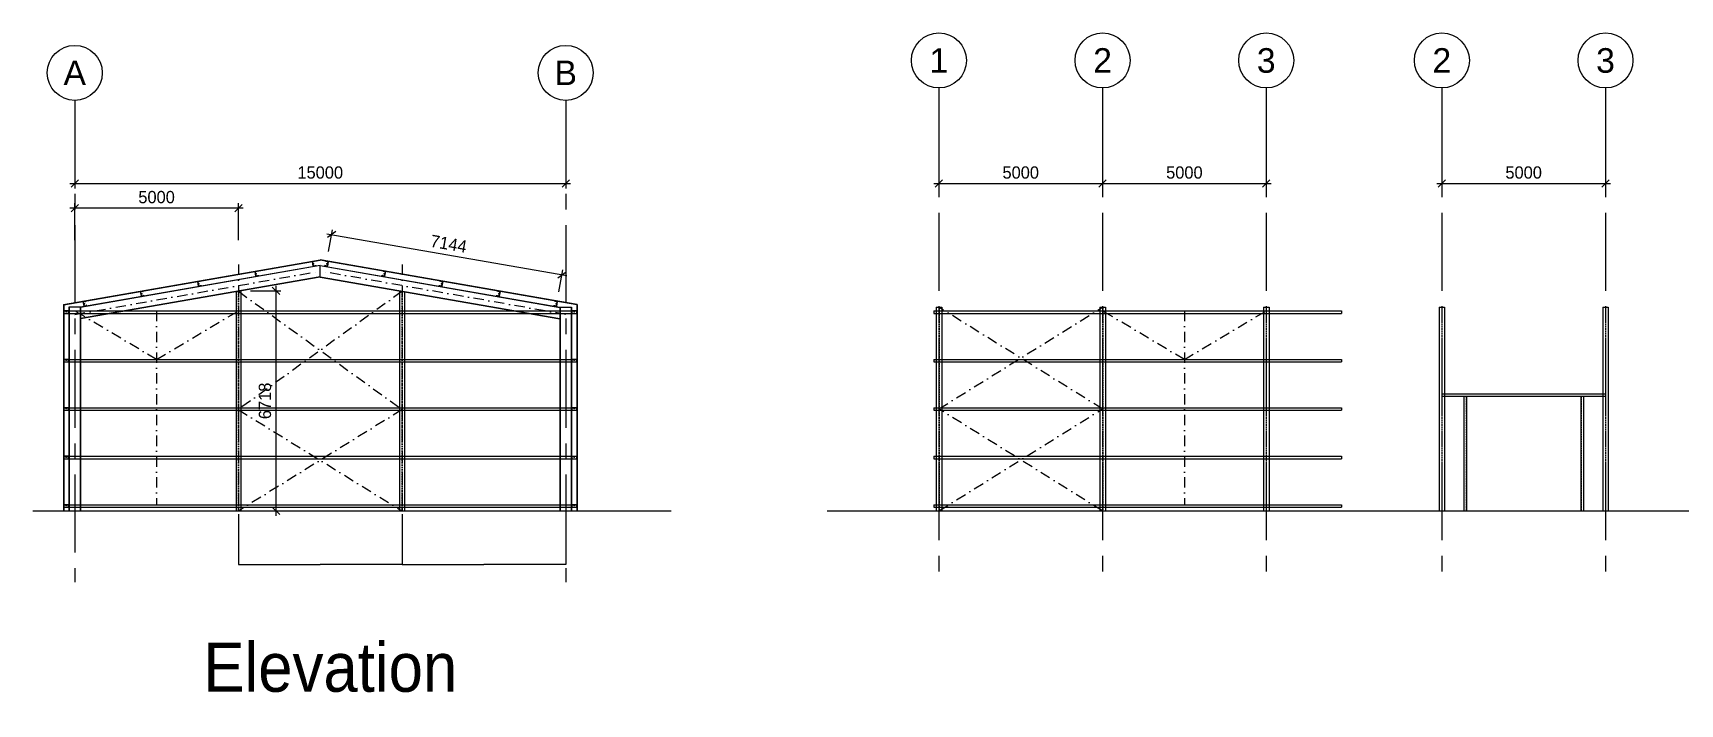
# Model space of a CAD drawing. Header units: millimetres. Extents: x 14826 to 891005, y -311366 to 56117.
# Drawn here: x 158971 to 209296, y -117624 to -97127 of the extents above; entities that cross this region are included whole.
import ezdxf
from ezdxf.enums import TextEntityAlignment as Align

# ---------------------------------------------------------------- set-up
doc = ezdxf.new("R2010")
doc.units = ezdxf.units.MM
for name, pattern in [('CENTER', [50.8, 31.75, -6.35, 6.35, -6.35]), ('DASHDOT', [25.4, 12.7, -6.35, 0, -6.35]), ('Hidden', [7.14375, 4.7625, -2.38125])]:
    doc.linetypes.add(name, pattern=pattern)
for name, color, linetype in [('AFR-STEEL SECTIONS', 3, 'Continuous'), ('AUR-CENTRELINES', 6, 'DASHDOT'), ('AUR-DIMS', 7, 'Continuous'), ('AUR-GRID CIRC', 3, 'Continuous'), ('AUR-GRID TEXT', 2, 'Continuous'), ('AUR-GRIDS', 7, 'CENTER'), ('AUR-SECTIONS', 3, 'Continuous')]:
    doc.layers.add(name, color=color, linetype=linetype)
doc.layers.add('G-ANNO-TEXT', color=7, linetype='Continuous', lineweight=9)
doc.styles.add('Arial_4', font='arial.ttf', dxfattribs={"width": 0.9, "height": 700})
doc.styles.add('ArialN', font='ARIALN.TTF')
doc.dimstyles.new('1-150', dxfattribs={"dimscale": 150, "dimtxt": 2.5, "dimasz": 1.5, "dimexe": 1, "dimexo": 2, "dimgap": 1, "dimtad": 1, "dimdec": 0, "dimzin": 0, "dimdsep": 46, "dimtxsty": 'Standard', "dimblk": 'OBLIQUE', "dimcen": 0, "dimdle": 1, "dimclrd": 7, "dimclre": 7, "dimclrt": 3, "dimadec": 0, "dimazin": 0, "dimtfac": 1, "dimtdec": 0, "dimtix": 1, "dimtmove": 2, "dimatfit": 0, "dimfxl": 6.5, "dimfxlon": 1, "dimtolj": 1, "dimtzin": 0, "dimarcsym": 0})
doc.dimstyles.get("Standard").update_dxf_attribs({"dimtxt": 0.18, "dimasz": 0.18, "dimexe": 0.18, "dimexo": 0.0625, "dimgap": 0.09, "dimtad": 0, "dimtih": 1, "dimtoh": 1, "dimdec": 4, "dimzin": 0, "dimdsep": 46, "dimtxsty": 'Standard', "dimcen": 0.09, "dimadec": 0, "dimazin": 0, "dimtfac": 1, "dimtdec": 4, "dimtofl": 0, "dimtmove": 0, "dimatfit": 3, "dimfxl": 1, "dimtolj": 1, "dimtzin": 0, "dimarcsym": 0})

# ---------------------------------------------------------------- blocks, each defined once
blk = doc.blocks.new('_Oblique')
at = {"color": 0, "linetype": 'ByBlock', "lineweight": -2}
blk.add_line((-0.5, -0.5), (0.5, 0.5), dxfattribs=at)
blk = doc.blocks.new('*D126')
at = {"layer": 'AUR-DIMS', "color": 7, "lineweight": -2, "ltscale": 75, "transparency": 16777216}
for p, q in [((160249, -100754), (160249, -101879)), ((175249, -100754), (175249, -101879)), ((160099, -101729), (175399, -101729))]:
    blk.add_line(p, q, dxfattribs=at)
at = {"layer": 'Defpoints', "color": 0, "ltscale": 75, "transparency": 16777216}
for p in [(160249, -99186), (175249, -99186), (175249, -101729)]:
    blk.add_point(p, dxfattribs=at)
at = {"layer": 'AUR-DIMS', "color": 7, "lineweight": -2, "ltscale": 75, "transparency": 16777216, "xscale": 225, "yscale": 225, "zscale": 225, "rotation": 180}
blk.add_blockref('_Oblique', (160249, -101729), dxfattribs=at)
at = {"layer": 'AUR-DIMS', "color": 7, "lineweight": -2, "ltscale": 75, "transparency": 16777216, "xscale": 225, "yscale": 225, "zscale": 225}
blk.add_blockref('_Oblique', (175249, -101729), dxfattribs=at)
at = {"layer": 'AUR-DIMS', "color": 3, "ltscale": 75, "transparency": 16777216, "insert": (167749, -101392), "char_height": 375, "attachment_point": 5}
blk.add_mtext('\\A1;15000', dxfattribs=at)
blk = doc.blocks.new('*D128')
at = {"layer": 'AUR-DIMS', "color": 7, "lineweight": -2, "ltscale": 75, "transparency": 16777216}
for p, q in [((186651, -100754), (186651, -101879)), ((191651, -100754), (191651, -101879)), ((186501, -101729), (191801, -101729))]:
    blk.add_line(p, q, dxfattribs=at)
at = {"layer": 'Defpoints', "color": 0, "ltscale": 75, "transparency": 16777216}
for p in [(191651, -98807), (186651, -99186), (191651, -101729)]:
    blk.add_point(p, dxfattribs=at)
at = {"layer": 'AUR-DIMS', "color": 7, "lineweight": -2, "ltscale": 75, "transparency": 16777216, "xscale": 225, "yscale": 225, "zscale": 225, "rotation": 180}
blk.add_blockref('_Oblique', (186651, -101729), dxfattribs=at)
at = {"layer": 'AUR-DIMS', "color": 7, "lineweight": -2, "ltscale": 75, "transparency": 16777216, "xscale": 225, "yscale": 225, "zscale": 225}
blk.add_blockref('_Oblique', (191651, -101729), dxfattribs=at)
at = {"layer": 'AUR-DIMS', "color": 3, "ltscale": 75, "transparency": 16777216, "insert": (189151, -101392), "char_height": 375, "attachment_point": 5}
blk.add_mtext('\\A1;5000', dxfattribs=at)
blk = doc.blocks.new('*D129')
at = {"layer": 'AUR-DIMS', "color": 7, "lineweight": -2, "ltscale": 75, "transparency": 16777216}
for p, q in [((202017, -100754), (202017, -101879)), ((207017, -100754), (207017, -101879)), ((201867, -101729), (207167, -101729))]:
    blk.add_line(p, q, dxfattribs=at)
at = {"layer": 'Defpoints', "color": 0, "ltscale": 75, "transparency": 16777216}
for p in [(207017, -98807), (202017, -99186), (207017, -101729)]:
    blk.add_point(p, dxfattribs=at)
at = {"layer": 'AUR-DIMS', "color": 7, "lineweight": -2, "ltscale": 75, "transparency": 16777216, "xscale": 225, "yscale": 225, "zscale": 225, "rotation": 180}
blk.add_blockref('_Oblique', (202017, -101729), dxfattribs=at)
at = {"layer": 'AUR-DIMS', "color": 7, "lineweight": -2, "ltscale": 75, "transparency": 16777216, "xscale": 225, "yscale": 225, "zscale": 225}
blk.add_blockref('_Oblique', (207017, -101729), dxfattribs=at)
at = {"layer": 'AUR-DIMS', "color": 3, "ltscale": 75, "transparency": 16777216, "insert": (204517, -101392), "char_height": 375, "attachment_point": 5}
blk.add_mtext('\\A1;5000', dxfattribs=at)
blk = doc.blocks.new('*D131')
at = {"layer": 'AUR-DIMS', "color": 7, "lineweight": -2, "ltscale": 75, "transparency": 16777216}
for p, q in [((165622, -105006), (166548, -105006)), ((166398, -111875), (166398, -104856)), ((165622, -111725), (166548, -111725))]:
    blk.add_line(p, q, dxfattribs=at)
at = {"layer": 'Defpoints', "color": 0, "ltscale": 75, "transparency": 16777216}
for p in [(165322, -105006), (166398, -105006), (165322, -111725)]:
    blk.add_point(p, dxfattribs=at)
at = {"layer": 'AUR-DIMS', "color": 7, "lineweight": -2, "ltscale": 75, "transparency": 16777216, "xscale": 225, "yscale": 225, "zscale": 225}
for p, rotation in [((166398, -105006), 90), ((166398, -111725), 270)]:
    blk.add_blockref('_Oblique', p, dxfattribs=dict(at, rotation=rotation))
at = {"layer": 'AUR-DIMS', "color": 3, "ltscale": 75, "transparency": 16777216, "insert": (166061, -108365), "char_height": 375, "attachment_point": 5, "rotation": 90}
blk.add_mtext('\\A1;6718', dxfattribs=at)
blk = doc.blocks.new('*D134')
at = {"layer": 'AUR-DIMS', "color": 7, "lineweight": -2, "ltscale": 75, "transparency": 16777216}
for p, q in [((191651, -100754), (191651, -101879)), ((196651, -100754), (196651, -101879)), ((191501, -101729), (196801, -101729))]:
    blk.add_line(p, q, dxfattribs=at)
at = {"layer": 'Defpoints', "color": 0, "ltscale": 75, "transparency": 16777216}
for p in [(196651, -98807), (191651, -99186), (196651, -101729)]:
    blk.add_point(p, dxfattribs=at)
at = {"layer": 'AUR-DIMS', "color": 7, "lineweight": -2, "ltscale": 75, "transparency": 16777216, "xscale": 225, "yscale": 225, "zscale": 225, "rotation": 180}
blk.add_blockref('_Oblique', (191651, -101729), dxfattribs=at)
at = {"layer": 'AUR-DIMS', "color": 7, "lineweight": -2, "ltscale": 75, "transparency": 16777216, "xscale": 225, "yscale": 225, "zscale": 225}
blk.add_blockref('_Oblique', (196651, -101729), dxfattribs=at)
at = {"layer": 'AUR-DIMS', "color": 3, "ltscale": 75, "transparency": 16777216, "insert": (194151, -101392), "char_height": 375, "attachment_point": 5}
blk.add_mtext('\\A1;5000', dxfattribs=at)
blk = doc.blocks.new('*D135')
at = {"layer": 'AUR-DIMS', "color": 7, "lineweight": -2, "ltscale": 75, "transparency": 16777216}
for p, q in [((165399, -102480), (160099, -102480)), ((160249, -103455), (160249, -102330)), ((165249, -103455), (165249, -102330))]:
    blk.add_line(p, q, dxfattribs=at)
at = {"layer": 'Defpoints', "color": 0, "ltscale": 75, "transparency": 16777216}
for p in [(160249, -102480), (160249, -104202), (165249, -104202)]:
    blk.add_point(p, dxfattribs=at)
at = {"layer": 'AUR-DIMS', "color": 7, "lineweight": -2, "ltscale": 75, "transparency": 16777216, "xscale": 225, "yscale": 225, "zscale": 225, "rotation": 180}
blk.add_blockref('_Oblique', (160249, -102480), dxfattribs=at)
at = {"layer": 'AUR-DIMS', "color": 7, "lineweight": -2, "ltscale": 75, "transparency": 16777216, "xscale": 225, "yscale": 225, "zscale": 225}
blk.add_blockref('_Oblique', (165249, -102480), dxfattribs=at)
at = {"layer": 'AUR-DIMS', "color": 3, "ltscale": 75, "transparency": 16777216, "insert": (162749, -102143), "char_height": 375, "attachment_point": 5}
blk.add_mtext('\\A1;5000', dxfattribs=at)
blk = doc.blocks.new('*D136')
at = {"layer": 'AUR-DIMS', "color": 7, "lineweight": -2, "ltscale": 75, "transparency": 16777216}
for p, q in [((168006, -103803), (168123, -103137)), ((167949, -103259), (175283, -104539)), ((175044, -105031), (175161, -104365))]:
    blk.add_line(p, q, dxfattribs=at)
at = {"layer": 'Defpoints', "color": 0, "ltscale": 75, "transparency": 16777216}
for p in [(167955, -104098), (175135, -104513), (174993, -105327)]:
    blk.add_point(p, dxfattribs=at)
at = {"layer": 'AUR-DIMS', "color": 7, "lineweight": -2, "ltscale": 75, "transparency": 16777216, "xscale": 225, "yscale": 225, "zscale": 225}
for p, rotation in [((168097, -103285), 170.0986936595849), ((175135, -104513), 350.0986936595849)]:
    blk.add_blockref('_Oblique', p, dxfattribs=dict(at, rotation=rotation))
at = {"layer": 'AUR-DIMS', "color": 3, "ltscale": 75, "transparency": 16777216, "insert": (171674, -103566), "char_height": 375, "attachment_point": 5, "rotation": 350.0987}
blk.add_mtext('\\A1;7144', dxfattribs=at)
blk = doc.blocks.new('*D175')
at = {"color": 0, "lineweight": -2, "transparency": 16777216}
for p, q in [((170249, -112106), (170249, -113359)), ((175249, -112106), (175249, -113359)), ((170249, -113358), (172748, -113358)), ((175249, -113358), (172750, -113358))]:
    blk.add_line(p, q, dxfattribs=at)
at = {"color": 0, "transparency": 16777216}
for points in [[(170249, -113358), (170249, -113358), (170249, -113358)], [(175249, -113358), (175249, -113358), (175249, -113358)]]:
    blk.add_solid(points, dxfattribs=at)
at = {"layer": 'Defpoints', "color": 0, "transparency": 16777216}
for p in [(170249, -112106), (175249, -112106), (175249, -113358)]:
    blk.add_point(p, dxfattribs=at)
at = {"color": 0, "transparency": 16777216, "insert": (172749, -113358), "char_height": 0.18, "attachment_point": 5}
blk.add_mtext('\\A1;5000.0000', dxfattribs=at)
blk = doc.blocks.new('*D176')
at = {"color": 0, "lineweight": -2, "transparency": 16777216}
for p, q in [((165249, -112106), (165249, -113359)), ((165249, -113359), (167748, -113359)), ((170249, -113359), (167750, -113359)), ((170249, -113358), (170249, -113359))]:
    blk.add_line(p, q, dxfattribs=at)
at = {"color": 0, "transparency": 16777216}
for points in [[(165249, -113358), (165249, -113359), (165249, -113359)], [(170249, -113358), (170249, -113359), (170249, -113359)]]:
    blk.add_solid(points, dxfattribs=at)
at = {"layer": 'Defpoints', "color": 0, "transparency": 16777216}
for p in [(165249, -112106), (165249, -113359), (170249, -113358)]:
    blk.add_point(p, dxfattribs=at)
at = {"color": 0, "transparency": 16777216, "insert": (167749, -113359), "char_height": 0.18, "attachment_point": 5}
blk.add_mtext('\\A1;5000.0000', dxfattribs=at)

msp = doc.modelspace()

# ---------------------------------------------------------------- linework, layer by layer
at = {"color": 1}
for p, q in [((159902.8357, -105422.1407), (167749.60144, -104052.47649)), ((159912.8357, -105430.54638), (167749.60144, -104062.62769)), ((175596.36719, -105422.1407), (167749.60144, -104052.47649)), ((175586.36719, -105430.54638), (167749.60144, -104062.62769)), ((159902.8357, -105422.1407), (159902.8357, -111724.60197)), ((159912.8357, -105430.54638), (159912.8357, -111724.60197)), ((159917.83572, -105616.09566), (175581.36717, -105616.09566)), ((175586.36719, -105430.54638), (175586.36719, -111724.60197)), ((175596.36719, -105422.1407), (175596.36719, -111724.60197)), ((186495.91506, -105616.09566), (198954.22118, -105616.09566)), ((186495.91506, -105616.09566), (186495.91506, -105691.09603)), ((198954.22118, -105616.09566), (198954.22118, -105691.09603)), ((159917.83572, -105691.09603), (175581.36717, -105691.09603)), ((186495.91506, -105691.09603), (198954.22118, -105691.09603)), ((159917.83572, -107096.34766), (175581.36717, -107096.34766)), ((159917.83572, -107171.34803), (175581.36717, -107171.34803)), ((186495.91506, -107096.34766), (198954.22118, -107096.34766)), ((186495.91506, -107096.34766), (186495.91506, -107171.34803)), ((186495.91506, -107171.34803), (198954.22118, -107171.34803)), ((198954.22118, -107096.34766), (198954.22118, -107171.34803)), ((159917.83572, -108576.59966), (175581.36717, -108576.59966)), ((159917.83572, -108651.60003), (175581.36717, -108651.60003)), ((186495.91506, -108576.59966), (198954.22118, -108576.59966)), ((186495.91506, -108576.59966), (186495.91506, -108651.60003)), ((186495.91506, -108651.60003), (198954.22118, -108651.60003)), ((198954.22118, -108576.59966), (198954.22118, -108651.60003)), ((202767.45856, -108224.60197), (202767.45856, -111724.60197)), ((159917.83572, -110056.85166), (175581.36717, -110056.85166)), ((159917.83572, -110131.85203), (175581.36717, -110131.85203)), ((186495.91506, -110056.85166), (198954.22118, -110056.85166)), ((186495.91506, -110056.85166), (186495.91506, -110131.85203)), ((186495.91506, -110131.85203), (198954.22118, -110131.85203)), ((198954.22118, -110056.85166), (198954.22118, -110131.85203)), ((159917.83572, -111537.10179), (175581.36717, -111537.10179)), ((159917.83572, -111612.10216), (175581.36717, -111612.10216)), ((186495.91506, -111537.10179), (198954.22118, -111537.10179)), ((186495.91506, -111537.10179), (186495.91506, -111612.10216)), ((186495.91506, -111612.10216), (198954.22118, -111612.10216)), ((198954.22118, -111537.10179), (198954.22118, -111612.10216))]:
    msp.add_line(p, q, dxfattribs=at)
at = {"layer": 'AFR-STEEL SECTIONS', "color": 3, "linetype": 'Continuous'}
for p, q in [((167508.26485, -104109.82896), (167532.33819, -104247.74441)), ((167534.30841, -104247.4005), (167510.23507, -104109.48506)), ((167576.36281, -104092.86674), (167512.33064, -104104.04365)), ((167512.67454, -104106.01387), (167576.70671, -104094.83696)), ((167580.1779, -104097.27643), (167582.75719, -104112.05309)), ((167584.72741, -104111.70918), (167582.14812, -104096.93253)), ((167582.75719, -104112.05309), (167584.72741, -104111.70918)), ((167914.47548, -104111.70918), (167917.05477, -104096.93253)), ((167916.4457, -104112.05309), (167914.47548, -104111.70918)), ((167919.02499, -104097.27643), (167916.4457, -104112.05309)), ((167986.52835, -104106.01387), (167922.49618, -104094.83696)), ((167922.84008, -104092.86674), (167986.87225, -104104.04365)), ((167964.89448, -104247.4005), (167988.96782, -104109.48506)), ((167990.93804, -104109.82896), (167966.8647, -104247.74441)), ((167749.60144, -104225.04762), (160424.83644, -105503.59585)), ((167749.60144, -104234.89428), (160424.83644, -105513.44251)), ((167749.60144, -104572.52312), (160424.83644, -105851.07135)), ((167749.60144, -104582.36978), (160424.83644, -105860.91801)), ((165758.19816, -104415.30561), (165782.2715, -104553.22105)), ((165784.24172, -104552.87715), (165760.16838, -104414.9617)), ((165826.29612, -104398.34339), (165762.26395, -104409.5203)), ((165762.60786, -104411.49052), (165826.64003, -104400.31361)), ((165851.74508, -104544.13972), (165787.71291, -104555.31662)), ((165788.05681, -104557.28684), (165852.08899, -104546.10994)), ((165830.11122, -104402.75308), (165832.6905, -104417.52974)), ((165834.66072, -104417.18583), (165832.08144, -104402.40918)), ((165832.6905, -104417.52974), (165834.66072, -104417.18583)), ((165853.57549, -104525.54797), (165851.60527, -104525.89187)), ((165851.60527, -104525.89187), (165854.18455, -104540.66853)), ((165856.15477, -104540.32462), (165853.57549, -104525.54797)), ((167601.81177, -104238.66307), (167537.7796, -104249.83998)), ((167538.1235, -104251.8102), (167602.15567, -104240.63329)), ((167603.64217, -104220.07132), (167601.67195, -104220.41522)), ((167601.67195, -104220.41522), (167604.25124, -104235.19188)), ((167606.22146, -104234.84797), (167603.64217, -104220.07132)), ((167749.60144, -104225.04762), (175072.83644, -105503.32878)), ((167749.60144, -104582.36978), (167749.60144, -104225.04762)), ((167749.60144, -104234.89428), (175072.83644, -105513.17544)), ((167749.60144, -104572.52312), (175072.83644, -105850.80429)), ((167749.60144, -104582.36978), (175072.83644, -105860.65095)), ((167892.98143, -104234.84797), (167895.56071, -104220.07132)), ((167897.53094, -104220.41522), (167894.95165, -104235.19188)), ((167895.56071, -104220.07132), (167897.53094, -104220.41522)), ((167961.07939, -104251.8102), (167897.04722, -104240.63329)), ((167897.39112, -104238.66307), (167961.42329, -104249.83998)), ((169643.04811, -104540.32462), (169645.6274, -104525.54797)), ((169647.59762, -104525.89187), (169645.01834, -104540.66853)), ((169645.6274, -104525.54797), (169647.59762, -104525.89187)), ((169711.14608, -104557.28684), (169647.1139, -104546.10994)), ((169647.45781, -104544.13972), (169711.48998, -104555.31662)), ((169664.54217, -104417.18583), (169667.12145, -104402.40918)), ((169666.51239, -104417.52974), (169664.54217, -104417.18583)), ((169669.09167, -104402.75308), (169666.51239, -104417.52974)), ((169736.59503, -104411.49052), (169672.56286, -104400.31361)), ((169672.90677, -104398.34339), (169736.93894, -104409.5203)), ((169714.96117, -104552.87715), (169739.03451, -104414.9617)), ((169741.00473, -104415.30561), (169716.93139, -104553.22105)), ((162257.6261, -105026.33548), (162281.69944, -105164.25093)), ((162283.66966, -105163.90702), (162259.59632, -105025.99158)), ((162325.72406, -105009.37326), (162261.69189, -105020.55017)), ((162262.0358, -105022.52039), (162326.06797, -105011.34348)), ((162351.17302, -105155.16959), (162287.14085, -105166.34649)), ((162287.48475, -105168.31672), (162351.51693, -105157.13981)), ((162329.53916, -105013.78295), (162332.11844, -105028.55961)), ((162334.08866, -105028.2157), (162331.50938, -105013.43905)), ((162332.11844, -105028.55961), (162334.08866, -105028.2157)), ((162353.00343, -105136.57784), (162351.03321, -105136.92174)), ((162351.03321, -105136.92174), (162353.61249, -105151.6984)), ((162355.58271, -105151.35449), (162353.00343, -105136.57784)), ((164007.91213, -104720.82054), (164031.98547, -104858.73599)), ((164033.95569, -104858.39209), (164009.88235, -104720.47664)), ((164076.01009, -104703.85832), (164011.97792, -104715.03523)), ((164012.32183, -104717.00545), (164076.354, -104705.82854)), ((164101.45905, -104849.65465), (164037.42688, -104860.83156)), ((164037.77078, -104862.80178), (164101.80296, -104851.62487)), ((164079.82519, -104708.26802), (164082.40447, -104723.04467)), ((164084.37469, -104722.70077), (164081.79541, -104707.92411)), ((164082.40447, -104723.04467), (164084.37469, -104722.70077)), ((164103.28946, -104831.0629), (164101.31924, -104831.40681)), ((164101.31924, -104831.40681), (164103.89852, -104846.18346)), ((164105.86874, -104845.83956), (164103.28946, -104831.0629)), ((165175.77644, -105031.63463), (165175.77644, -111724.60197)), ((165321.89644, -105006.12917), (165321.89644, -111724.60197)), ((170175.77644, -105005.86211), (170175.77644, -111724.60197)), ((170321.89644, -105031.36756), (170321.89644, -111724.60197)), ((171393.33414, -104845.83956), (171395.91343, -104831.0629)), ((171397.88365, -104831.40681), (171395.30437, -104846.18346)), ((171395.91343, -104831.0629), (171397.88365, -104831.40681)), ((171461.43211, -104862.80178), (171397.39993, -104851.62487)), ((171397.74384, -104849.65465), (171461.77601, -104860.83156)), ((171414.8282, -104722.70077), (171417.40748, -104707.92411)), ((171416.79842, -104723.04467), (171414.8282, -104722.70077)), ((171419.3777, -104708.26802), (171416.79842, -104723.04467)), ((171486.88106, -104717.00545), (171422.84889, -104705.82854)), ((171423.1928, -104703.85832), (171487.22497, -104715.03523)), ((171465.2472, -104858.39209), (171489.32054, -104720.47664)), ((171491.29076, -104720.82054), (171467.21742, -104858.73599)), ((173143.62017, -105151.35449), (173146.19946, -105136.57784)), ((173148.16968, -105136.92174), (173145.5904, -105151.6984)), ((173146.19946, -105136.57784), (173148.16968, -105136.92174)), ((173211.71814, -105168.31672), (173147.68596, -105157.13981)), ((173148.02987, -105155.16959), (173212.06204, -105166.34649)), ((173165.11423, -105028.2157), (173167.69351, -105013.43905)), ((173167.08445, -105028.55961), (173165.11423, -105028.2157)), ((173169.66373, -105013.78295), (173167.08445, -105028.55961)), ((173237.16709, -105022.52039), (173173.13492, -105011.34348)), ((173173.47883, -105009.37326), (173237.511, -105020.55017)), ((173215.53323, -105163.90702), (173239.60657, -105025.99158)), ((173241.57679, -105026.33548), (173217.50345, -105164.25093)), ((159912.8357, -105621.09568), (159912.8357, -105686.09601)), ((159914.83571, -105686.09601), (159914.83571, -105621.09568)), ((160057.83642, -105616.09566), (159917.83572, -105616.09566)), ((159917.83572, -105618.09567), (160057.83642, -105618.09567)), ((160060.83643, -105621.09568), (160060.83643, -105686.09601)), ((160062.83644, -105686.09601), (160062.83644, -105621.09568)), ((160072.83644, -105503.59585), (160072.83644, -111724.60197)), ((160424.83644, -105503.59585), (160072.83644, -105503.59585)), ((160082.53644, -105503.59585), (160082.53644, -111724.60197)), ((160415.13644, -105503.59585), (160415.13644, -111724.60197)), ((160424.83644, -105503.59585), (160424.83644, -111724.60197)), ((160507.34007, -105331.85042), (160531.41341, -105469.76586)), ((160533.38363, -105469.42196), (160509.31029, -105331.50651)), ((160575.43803, -105314.88819), (160511.40586, -105326.0651)), ((160511.74977, -105328.03532), (160575.78194, -105316.85842)), ((160600.88699, -105460.68452), (160536.85482, -105471.86143)), ((160537.19872, -105473.83165), (160601.2309, -105462.65474)), ((160579.25313, -105319.29789), (160581.83241, -105334.07454)), ((160583.80263, -105333.73064), (160581.22335, -105318.95398)), ((160581.83241, -105334.07454), (160583.80263, -105333.73064)), ((160602.7174, -105442.09277), (160600.74718, -105442.43668)), ((160600.74718, -105442.43668), (160603.32646, -105457.21333)), ((160605.29668, -105456.86943), (160602.7174, -105442.09277)), ((174893.9062, -105456.86943), (174896.48549, -105442.09277)), ((174898.45571, -105442.43668), (174895.87643, -105457.21333)), ((174896.48549, -105442.09277), (174898.45571, -105442.43668)), ((174962.00417, -105473.83165), (174897.97199, -105462.65474)), ((174898.3159, -105460.68452), (174962.34807, -105471.86143)), ((174915.40026, -105333.73064), (174917.97954, -105318.95398)), ((174917.37048, -105334.07454), (174915.40026, -105333.73064)), ((174919.94976, -105319.29789), (174917.37048, -105334.07454)), ((174987.45312, -105328.03532), (174923.42095, -105316.85842)), ((174923.76486, -105314.88819), (174987.79703, -105326.0651)), ((174965.81926, -105469.42196), (174989.8926, -105331.50651)), ((174991.86282, -105331.85042), (174967.78948, -105469.76586)), ((175072.83644, -105503.32878), (175072.83644, -111724.60197)), ((175072.83644, -105503.32878), (175424.83644, -105503.32878)), ((175082.53644, -105503.32878), (175082.53644, -111724.60197)), ((175415.13644, -105503.32878), (175415.13644, -111724.60197)), ((175424.83644, -105503.32878), (175424.83644, -111724.60197)), ((175436.36644, -105686.09601), (175436.36644, -105621.09568)), ((175438.36645, -105621.09568), (175438.36645, -105686.09601)), ((175441.36647, -105616.09566), (175581.36717, -105616.09566)), ((175581.36717, -105618.09567), (175441.36647, -105618.09567)), ((175584.36718, -105686.09601), (175584.36718, -105621.09568)), ((175586.36719, -105621.09568), (175586.36719, -105686.09601)), ((186565.91541, -105503.32878), (186565.91541, -111724.60197)), ((186565.91541, -105503.32878), (186736.91541, -105503.32878)), ((186736.91541, -105503.32878), (186736.91541, -111724.60197)), ((191565.91541, -105503.32878), (191565.91541, -111724.60197)), ((191565.91541, -105503.32878), (191736.91541, -105503.32878)), ((191736.91541, -105503.32878), (191736.91541, -111724.60197)), ((196565.91541, -105503.32878), (196565.91541, -111724.60197)), ((196565.91541, -105503.32878), (196736.91541, -105503.32878)), ((196736.91541, -105503.32878), (196736.91541, -111724.60197)), ((201931.95856, -105503.32878), (201931.95856, -111724.60197)), ((201931.95856, -105503.32878), (202102.95856, -105503.32878)), ((202102.95856, -105503.32878), (202102.95856, -111724.60197)), ((206931.95856, -105503.32878), (206931.95856, -111724.60197)), ((206931.95856, -105503.32878), (207102.95856, -105503.32878)), ((207102.95856, -105503.32878), (207102.95856, -111724.60197)), ((159932.8358, -105689.09602), (159917.83572, -105689.09602)), ((159917.83572, -105691.09603), (159932.8358, -105691.09603)), ((159932.8358, -105691.09603), (159932.8358, -105689.09602)), ((160057.83642, -105689.09602), (160042.83634, -105689.09602)), ((160042.83634, -105689.09602), (160042.83634, -105691.09603)), ((160042.83634, -105691.09603), (160057.83642, -105691.09603)), ((175441.36647, -105689.09602), (175456.36654, -105689.09602)), ((175456.36654, -105691.09603), (175441.36647, -105691.09603)), ((175456.36654, -105689.09602), (175456.36654, -105691.09603)), ((175566.36709, -105691.09603), (175566.36709, -105689.09602)), ((175566.36709, -105689.09602), (175581.36717, -105689.09602)), ((175581.36717, -105691.09603), (175566.36709, -105691.09603)), ((159912.8357, -107101.34768), (159912.8357, -107166.34801)), ((159914.83571, -107166.34801), (159914.83571, -107101.34768)), ((160057.83642, -107096.34766), (159917.83572, -107096.34766)), ((159917.83572, -107098.34767), (160057.83642, -107098.34767)), ((159932.8358, -107169.34802), (159917.83572, -107169.34802)), ((159917.83572, -107171.34803), (159932.8358, -107171.34803)), ((159932.8358, -107171.34803), (159932.8358, -107169.34802)), ((160057.83642, -107169.34802), (160042.83634, -107169.34802)), ((160042.83634, -107169.34802), (160042.83634, -107171.34803)), ((160042.83634, -107171.34803), (160057.83642, -107171.34803)), ((160060.83643, -107101.34768), (160060.83643, -107166.34801)), ((160062.83644, -107166.34801), (160062.83644, -107101.34768)), ((175436.36644, -107166.34801), (175436.36644, -107101.34768)), ((175438.36645, -107101.34768), (175438.36645, -107166.34801)), ((175441.36647, -107096.34766), (175581.36717, -107096.34766)), ((175581.36717, -107098.34767), (175441.36647, -107098.34767)), ((175441.36647, -107169.34802), (175456.36654, -107169.34802)), ((175456.36654, -107171.34803), (175441.36647, -107171.34803)), ((175456.36654, -107169.34802), (175456.36654, -107171.34803)), ((175566.36709, -107171.34803), (175566.36709, -107169.34802)), ((175566.36709, -107169.34802), (175581.36717, -107169.34802)), ((175581.36717, -107171.34803), (175566.36709, -107171.34803)), ((175584.36718, -107166.34801), (175584.36718, -107101.34768)), ((175586.36719, -107101.34768), (175586.36719, -107166.34801)), ((202020.91856, -108149.60197), (207013.99856, -108149.60197)), ((159912.8357, -108581.59968), (159912.8357, -108646.60001)), ((159914.83571, -108646.60001), (159914.83571, -108581.59968)), ((160057.83642, -108576.59966), (159917.83572, -108576.59966)), ((159917.83572, -108578.59967), (160057.83642, -108578.59967)), ((159932.8358, -108649.60002), (159917.83572, -108649.60002)), ((159917.83572, -108651.60003), (159932.8358, -108651.60003)), ((159932.8358, -108651.60003), (159932.8358, -108649.60002)), ((160057.83642, -108649.60002), (160042.83634, -108649.60002)), ((160042.83634, -108649.60002), (160042.83634, -108651.60003)), ((160042.83634, -108651.60003), (160057.83642, -108651.60003)), ((160060.83643, -108581.59968), (160060.83643, -108646.60001)), ((160062.83644, -108646.60001), (160062.83644, -108581.59968)), ((175436.36644, -108646.60001), (175436.36644, -108581.59968)), ((175438.36645, -108581.59968), (175438.36645, -108646.60001)), ((175441.36647, -108576.59966), (175581.36717, -108576.59966)), ((175581.36717, -108578.59967), (175441.36647, -108578.59967)), ((175441.36647, -108649.60002), (175456.36654, -108649.60002)), ((175456.36654, -108651.60003), (175441.36647, -108651.60003)), ((175456.36654, -108649.60002), (175456.36654, -108651.60003)), ((175566.36709, -108651.60003), (175566.36709, -108649.60002)), ((175566.36709, -108649.60002), (175581.36717, -108649.60002)), ((175581.36717, -108651.60003), (175566.36709, -108651.60003)), ((175584.36718, -108646.60001), (175584.36718, -108581.59968)), ((175586.36719, -108581.59968), (175586.36719, -108646.60001)), ((202020.91856, -108224.60197), (207013.99856, -108224.60197)), ((202692.45856, -108224.60197), (202692.45856, -111724.60197)), ((202767.45856, -108224.60197), (202767.45856, -111724.60197)), ((206267.45856, -108224.60197), (206267.45856, -111724.60197)), ((206342.45856, -108224.60197), (206342.45856, -111724.60197)), ((159912.8357, -110061.85168), (159912.8357, -110126.85201)), ((159914.83571, -110126.85201), (159914.83571, -110061.85168)), ((160057.83642, -110056.85166), (159917.83572, -110056.85166)), ((159917.83572, -110058.85167), (160057.83642, -110058.85167)), ((159932.8358, -110129.85202), (159917.83572, -110129.85202)), ((159917.83572, -110131.85203), (159932.8358, -110131.85203)), ((159932.8358, -110131.85203), (159932.8358, -110129.85202)), ((160057.83642, -110129.85202), (160042.83634, -110129.85202)), ((160042.83634, -110129.85202), (160042.83634, -110131.85203)), ((160042.83634, -110131.85203), (160057.83642, -110131.85203)), ((160060.83643, -110061.85168), (160060.83643, -110126.85201)), ((160062.83644, -110126.85201), (160062.83644, -110061.85168)), ((175436.36644, -110126.85201), (175436.36644, -110061.85168)), ((175438.36645, -110061.85168), (175438.36645, -110126.85201)), ((175441.36647, -110056.85166), (175581.36717, -110056.85166)), ((175581.36717, -110058.85167), (175441.36647, -110058.85167)), ((175441.36647, -110129.85202), (175456.36654, -110129.85202)), ((175456.36654, -110131.85203), (175441.36647, -110131.85203)), ((175456.36654, -110129.85202), (175456.36654, -110131.85203)), ((175566.36709, -110131.85203), (175566.36709, -110129.85202)), ((175566.36709, -110129.85202), (175581.36717, -110129.85202)), ((175581.36717, -110131.85203), (175566.36709, -110131.85203)), ((175584.36718, -110126.85201), (175584.36718, -110061.85168)), ((175586.36719, -110061.85168), (175586.36719, -110126.85201)), ((159912.8357, -111542.10181), (159912.8357, -111607.10214)), ((159914.83571, -111607.10214), (159914.83571, -111542.10181)), ((160057.83642, -111537.10179), (159917.83572, -111537.10179)), ((159917.83572, -111539.1018), (160057.83642, -111539.1018)), ((159932.8358, -111610.10215), (159917.83572, -111610.10215)), ((159917.83572, -111612.10216), (159932.8358, -111612.10216)), ((159932.8358, -111612.10216), (159932.8358, -111610.10215)), ((160057.83642, -111610.10215), (160042.83634, -111610.10215)), ((160042.83634, -111610.10215), (160042.83634, -111612.10216)), ((160042.83634, -111612.10216), (160057.83642, -111612.10216)), ((160060.83643, -111542.10181), (160060.83643, -111607.10214)), ((160062.83644, -111607.10214), (160062.83644, -111542.10181)), ((175436.36644, -111607.10214), (175436.36644, -111542.10181)), ((175438.36645, -111542.10181), (175438.36645, -111607.10214)), ((175441.36647, -111537.10179), (175581.36717, -111537.10179)), ((175581.36717, -111539.1018), (175441.36647, -111539.1018)), ((175441.36647, -111610.10215), (175456.36654, -111610.10215)), ((175456.36654, -111612.10216), (175441.36647, -111612.10216)), ((175456.36654, -111610.10215), (175456.36654, -111612.10216)), ((175566.36709, -111612.10216), (175566.36709, -111610.10215)), ((175566.36709, -111610.10215), (175581.36717, -111610.10215)), ((175581.36717, -111612.10216), (175566.36709, -111612.10216)), ((175584.36718, -111607.10214), (175584.36718, -111542.10181)), ((175586.36719, -111542.10181), (175586.36719, -111607.10214))]:
    msp.add_line(p, q, dxfattribs=at)
for centre, radius, start, end in [((167513.1904, -104108.9692), 5.00002, 99.90130634, 189.90130634), ((167513.1904, -104108.9692), 3.00001, 99.90130634, 189.90130634), ((167577.22257, -104097.79229), 5.00002, 9.90130634, 99.90130634), ((167577.22257, -104097.79229), 3.00001, 9.90130634, 99.90130634), ((167921.98032, -104097.79229), 5.00002, 80.098693661, 170.098693659), ((167921.98032, -104097.79229), 3.00001, 80.098693661, 170.098693659), ((167986.01249, -104108.9692), 3.00001, 350.098693659, 80.098693661), ((167986.01249, -104108.9692), 5.00002, 350.098693659, 80.098693661), ((165763.12371, -104414.44585), 5.00002, 99.90130634, 189.90130634), ((165763.12371, -104414.44585), 3.00001, 99.90130634, 189.90130634), ((165787.19705, -104552.36129), 5.00002, 189.90130634, 279.90130634), ((165787.19705, -104552.36129), 3.00001, 189.90130634, 279.90130634), ((165827.15588, -104403.26894), 5.00002, 9.90130634, 99.90130634), ((165827.15588, -104403.26894), 3.00001, 9.90130634, 99.90130634), ((165851.22922, -104541.18439), 3.00001, 279.90130634, 9.90130634), ((165851.22922, -104541.18439), 5.00002, 279.90130634, 9.90130634), ((167537.26374, -104246.88464), 5.00002, 189.90130634, 279.90130634), ((167537.26374, -104246.88464), 3.00001, 189.90130634, 279.90130634), ((167601.29591, -104235.70774), 3.00001, 279.90130634, 9.90130634), ((167601.29591, -104235.70774), 5.00002, 279.90130634, 9.90130634), ((167897.90698, -104235.70774), 5.00002, 170.098693659, 260.098693661), ((167897.90698, -104235.70774), 3.00001, 170.098693659, 260.098693661), ((167961.93915, -104246.88464), 5.00002, 260.098693661, 350.098693659), ((167961.93915, -104246.88464), 3.00001, 260.098693661, 350.098693659), ((169647.97367, -104541.18439), 5.00002, 170.098693659, 260.098693661), ((169647.97367, -104541.18439), 3.00001, 170.098693659, 260.098693661), ((169672.047, -104403.26894), 5.00002, 80.098693661, 170.098693659), ((169672.047, -104403.26894), 3.00001, 80.098693661, 170.098693659), ((169712.00584, -104552.36129), 5.00002, 260.098693661, 350.098693659), ((169712.00584, -104552.36129), 3.00001, 260.098693661, 350.098693659), ((169736.07918, -104414.44585), 3.00001, 350.098693659, 80.098693661), ((169736.07918, -104414.44585), 5.00002, 350.098693659, 80.098693661), ((162262.55165, -105025.47572), 5.00002, 99.90130634, 189.90130634), ((162262.55165, -105025.47572), 3.00001, 99.90130634, 189.90130634), ((162286.62499, -105163.39116), 5.00002, 189.90130634, 279.90130634), ((162286.62499, -105163.39116), 3.00001, 189.90130634, 279.90130634), ((162326.58382, -105014.29881), 5.00002, 9.90130634, 99.90130634), ((162326.58382, -105014.29881), 3.00001, 9.90130634, 99.90130634), ((162350.65716, -105152.21426), 3.00001, 279.90130634, 9.90130634), ((162350.65716, -105152.21426), 5.00002, 279.90130634, 9.90130634), ((164012.83768, -104719.96078), 5.00002, 99.90130634, 189.90130634), ((164012.83768, -104719.96078), 3.00001, 99.90130634, 189.90130634), ((164036.91102, -104857.87623), 5.00002, 189.90130634, 279.90130634), ((164036.91102, -104857.87623), 3.00001, 189.90130634, 279.90130634), ((164076.86985, -104708.78388), 5.00002, 9.90130634, 99.90130634), ((164076.86985, -104708.78388), 3.00001, 9.90130634, 99.90130634), ((164100.94319, -104846.69932), 3.00001, 279.90130634, 9.90130634), ((164100.94319, -104846.69932), 5.00002, 279.90130634, 9.90130634), ((171398.2597, -104846.69932), 5.00002, 170.098693659, 260.098693661), ((171398.2597, -104846.69932), 3.00001, 170.098693659, 260.098693661), ((171422.33303, -104708.78388), 5.00002, 80.098693661, 170.098693659), ((171422.33303, -104708.78388), 3.00001, 80.098693661, 170.098693659), ((171462.29187, -104857.87623), 5.00002, 260.098693661, 350.098693659), ((171462.29187, -104857.87623), 3.00001, 260.098693661, 350.098693659), ((171486.36521, -104719.96078), 3.00001, 350.098693659, 80.098693661), ((171486.36521, -104719.96078), 5.00002, 350.098693659, 80.098693661), ((173148.54573, -105152.21426), 5.00002, 170.098693659, 260.098693661), ((173148.54573, -105152.21426), 3.00001, 170.098693659, 260.098693661), ((173172.61906, -105014.29881), 5.00002, 80.098693661, 170.098693659), ((173172.61906, -105014.29881), 3.00001, 80.098693661, 170.098693659), ((173212.5779, -105163.39116), 5.00002, 260.098693661, 350.098693659), ((173212.5779, -105163.39116), 3.00001, 260.098693661, 350.098693659), ((173236.65124, -105025.47572), 3.00001, 350.098693659, 80.098693661), ((173236.65124, -105025.47572), 5.00002, 350.098693659, 80.098693661), ((159917.83572, -105621.09568), 5.00002, 90, 180), ((159917.83572, -105621.09568), 3.00001, 90, 180), ((160057.83642, -105621.09568), 5.00002, 0, 90), ((160057.83642, -105621.09568), 3.00001, 0, 90), ((160512.26562, -105330.99065), 5.00002, 99.90130634, 189.90130634), ((160512.26562, -105330.99065), 3.00001, 99.90130634, 189.90130634), ((160536.33896, -105468.9061), 5.00002, 189.90130634, 279.90130634), ((160536.33896, -105468.9061), 3.00001, 189.90130634, 279.90130634), ((160576.29779, -105319.81375), 5.00002, 9.90130634, 99.90130634), ((160576.29779, -105319.81375), 3.00001, 9.90130634, 99.90130634), ((160600.37113, -105457.72919), 3.00001, 279.90130634, 9.90130634), ((160600.37113, -105457.72919), 5.00002, 279.90130634, 9.90130634), ((174898.83176, -105457.72919), 5.00002, 170.098693659, 260.098693661), ((174898.83176, -105457.72919), 3.00001, 170.098693659, 260.098693661), ((174922.90509, -105319.81375), 5.00002, 80.098693661, 170.098693659), ((174922.90509, -105319.81375), 3.00001, 80.098693661, 170.098693659), ((174962.86393, -105468.9061), 5.00002, 260.098693661, 350.098693659), ((174962.86393, -105468.9061), 3.00001, 260.098693661, 350.098693659), ((174986.93727, -105330.99065), 3.00001, 350.098693659, 80.098693661), ((174986.93727, -105330.99065), 5.00002, 350.098693659, 80.098693661), ((175441.36647, -105621.09568), 5.00002, 90, 180), ((175441.36647, -105621.09568), 3.00001, 90, 180), ((175581.36717, -105621.09568), 5.00002, 360, 90), ((175581.36717, -105621.09568), 3.00001, 360, 90), ((159917.83572, -105686.09601), 5.00002, 180, 270), ((159917.83572, -105686.09601), 3.00001, 180, 270), ((160057.83642, -105686.09601), 3.00001, 270, 0), ((160057.83642, -105686.09601), 5.00002, 270, 0), ((175441.36647, -105686.09601), 5.00002, 180, 270), ((175441.36647, -105686.09601), 3.00001, 180, 270), ((175581.36717, -105686.09601), 3.00001, 270, 360), ((175581.36717, -105686.09601), 5.00002, 270, 360), ((159917.83572, -107101.34768), 5.00002, 90, 180), ((159917.83572, -107166.34801), 5.00002, 180, 270), ((159917.83572, -107101.34768), 3.00001, 90, 180), ((159917.83572, -107166.34801), 3.00001, 180, 270), ((160057.83642, -107101.34768), 5.00002, 0, 90), ((160057.83642, -107101.34768), 3.00001, 0, 90), ((160057.83642, -107166.34801), 3.00001, 270, 0), ((160057.83642, -107166.34801), 5.00002, 270, 0), ((175441.36647, -107101.34768), 5.00002, 90, 180), ((175441.36647, -107166.34801), 5.00002, 180, 270), ((175441.36647, -107101.34768), 3.00001, 90, 180), ((175441.36647, -107166.34801), 3.00001, 180, 270), ((175581.36717, -107101.34768), 5.00002, 360, 90), ((175581.36717, -107101.34768), 3.00001, 360, 90), ((175581.36717, -107166.34801), 3.00001, 270, 360), ((175581.36717, -107166.34801), 5.00002, 270, 360), ((159917.83572, -108581.59968), 5.00002, 90, 180), ((159917.83572, -108646.60001), 5.00002, 180, 270), ((159917.83572, -108581.59968), 3.00001, 90, 180), ((159917.83572, -108646.60001), 3.00001, 180, 270), ((160057.83642, -108581.59968), 5.00002, 0, 90), ((160057.83642, -108581.59968), 3.00001, 0, 90), ((160057.83642, -108646.60001), 3.00001, 270, 0), ((160057.83642, -108646.60001), 5.00002, 270, 0), ((175441.36647, -108581.59968), 5.00002, 90, 180), ((175441.36647, -108646.60001), 5.00002, 180, 270), ((175441.36647, -108581.59968), 3.00001, 90, 180), ((175441.36647, -108646.60001), 3.00001, 180, 270), ((175581.36717, -108581.59968), 5.00002, 360, 90), ((175581.36717, -108581.59968), 3.00001, 360, 90), ((175581.36717, -108646.60001), 3.00001, 270, 360), ((175581.36717, -108646.60001), 5.00002, 270, 360), ((159917.83572, -110061.85168), 5.00002, 90, 180), ((159917.83572, -110126.85201), 5.00002, 180, 270), ((159917.83572, -110061.85168), 3.00001, 90, 180), ((159917.83572, -110126.85201), 3.00001, 180, 270), ((160057.83642, -110061.85168), 5.00002, 0, 90), ((160057.83642, -110061.85168), 3.00001, 0, 90), ((160057.83642, -110126.85201), 3.00001, 270, 0), ((160057.83642, -110126.85201), 5.00002, 270, 0), ((175441.36647, -110061.85168), 5.00002, 90, 180), ((175441.36647, -110126.85201), 5.00002, 180, 270), ((175441.36647, -110061.85168), 3.00001, 90, 180), ((175441.36647, -110126.85201), 3.00001, 180, 270), ((175581.36717, -110061.85168), 5.00002, 360, 90), ((175581.36717, -110061.85168), 3.00001, 360, 90), ((175581.36717, -110126.85201), 3.00001, 270, 360), ((175581.36717, -110126.85201), 5.00002, 270, 360), ((159917.83572, -111542.10181), 5.00002, 90, 180), ((159917.83572, -111607.10214), 5.00002, 180, 270), ((159917.83572, -111542.10181), 3.00001, 90, 180), ((159917.83572, -111607.10214), 3.00001, 180, 270), ((160057.83642, -111542.10181), 5.00002, 0, 90), ((160057.83642, -111542.10181), 3.00001, 0, 90), ((160057.83642, -111607.10214), 3.00001, 270, 0), ((160057.83642, -111607.10214), 5.00002, 270, 0), ((175441.36647, -111542.10181), 5.00002, 90, 180), ((175441.36647, -111607.10214), 5.00002, 180, 270), ((175441.36647, -111542.10181), 3.00001, 90, 180), ((175441.36647, -111607.10214), 3.00001, 180, 270), ((175581.36717, -111542.10181), 5.00002, 360, 90), ((175581.36717, -111542.10181), 3.00001, 360, 90), ((175581.36717, -111607.10214), 3.00001, 270, 360), ((175581.36717, -111607.10214), 5.00002, 270, 360)]:
    msp.add_arc(centre, radius, start, end, dxfattribs=at)
at = {"layer": 'AFR-STEEL SECTIONS', "color": 1, "linetype": 'Continuous'}
for p in [(165795.05961, -104479.93013), (167545.1263, -104174.45348), (167954.07659, -104174.45348), (169704.14328, -104479.93013), (162294.48755, -105090.96), (164044.77358, -104785.44507), (171454.42931, -104785.44507), (173204.71534, -105090.96), (159987.83607, -105641.29578), (160544.20152, -105396.47494), (174955.00137, -105396.47494), (175511.36682, -105641.29578), (159987.83607, -107121.54778), (175511.36682, -107121.54778), (159987.83607, -108601.79978), (175511.36682, -108601.79978), (159987.83607, -110082.05178), (175511.36682, -110082.05178), (159987.83607, -111562.30191), (175511.36682, -111562.30191)]:
    msp.add_point(p, dxfattribs=at)
at = {"layer": 'AUR-CENTRELINES', "ltscale": 25}
for p, q in [((160248.83644, -105724.60197), (167749.60144, -104402.01473)), ((165248.83644, -104201.71438), (165248.83644, -112105.64431)), ((175248.83644, -105724.33219), (167749.60144, -104402.01473)), ((170248.83644, -104201.71438), (170248.83644, -112105.64431)), ((170248.83644, -105018.61484), (165245.77644, -108629.07682)), ((165248.83644, -105018.61484), (170251.89644, -108629.07682)), ((191651.41541, -108607.79183), (186651.41541, -105503.32878)), ((186651.41541, -108607.79183), (191651.41541, -105503.32878)), ((165245.77644, -108629.07682), (170245.77644, -111724.60197)), ((170251.89644, -108629.07682), (165251.89644, -111724.60197)), ((186651.41541, -111724.60197), (191651.41541, -108607.79183)), ((191651.41541, -111724.60197), (186651.41541, -108607.79183))]:
    msp.add_line(p, q, dxfattribs=at)
at = {"layer": 'AUR-CENTRELINES', "color": 2, "ltscale": 25}
for p, q in [((162748.83644, -107096.34766), (160248.83644, -105616.09566)), ((162748.83644, -105616.09566), (162748.83644, -111537.10179)), ((162748.83644, -107096.34766), (165248.83644, -105616.09566)), ((194151.41541, -107096.34766), (191651.41541, -105616.09566)), ((194151.41541, -105616.09566), (194151.41541, -111537.10179)), ((194151.41541, -107096.34766), (196651.41541, -105616.09566))]:
    msp.add_line(p, q, dxfattribs=at)
at = {"layer": 'AUR-GRID CIRC'}
for centre in [(160248.83644, -98345.51368, -4741.53384), (175248.83644, -98345.51368, -4741.53384), (186651.41541, -97967.3449, -4741.53384), (191651.41541, -97967.3449, -4741.53384), (196651.41541, -97967.3449, -4741.53384), (202017.45856, -97967.3449, -4741.53384), (207017.45856, -97967.3449, -4741.53384)]:
    msp.add_circle(centre, 840, dxfattribs=at)
at = {"layer": 'AUR-GRIDS', "ltscale": 75}
for p, q in [((186651.41541, -98807.3449), (186651.41541, -113896.92318)), ((191651.41541, -98807.3449), (191651.41541, -113896.92318)), ((196651.41541, -98807.3449), (196651.41541, -113896.92318)), ((202017.45856, -98807.3449), (202017.45856, -113896.92318)), ((207017.45856, -98807.3449), (207017.45856, -113896.92318)), ((160248.83644, -99185.51368), (160248.83644, -113896.92318)), ((175248.83644, -99185.51368), (175248.83644, -113896.92318))]:
    msp.add_line(p, q, dxfattribs=at)
at = {"layer": 'AUR-SECTIONS', "color": 1, "linetype": 'Hidden', "ltscale": 10}
for p, q in [((165245.77644, -105019.41603), (165245.77644, -111724.60197)), ((165251.89644, -105018.34777), (165251.89644, -111724.60197)), ((170245.77644, -105018.08071), (170245.77644, -111724.60197)), ((170251.89644, -105019.14896), (170251.89644, -111724.60197)), ((186647.95541, -105503.32878), (186647.95541, -111724.60197)), ((186654.87541, -105503.32878), (186654.87541, -111724.60197)), ((191647.95541, -105503.32878), (191647.95541, -111724.60197)), ((191654.87541, -105503.32878), (191654.87541, -111724.60197)), ((196647.95541, -105503.32878), (196647.95541, -111724.60197)), ((196654.87541, -105503.32878), (196654.87541, -111724.60197)), ((202013.99856, -105503.32878), (202013.99856, -111724.60197)), ((202020.91856, -105503.32878), (202020.91856, -111724.60197)), ((207013.99856, -105503.32878), (207013.99856, -111724.60197)), ((207020.91856, -105503.32878), (207020.91856, -111724.60197)), ((202759.95856, -108224.60197), (202759.95856, -111724.60197)), ((206274.95856, -108224.60197), (206274.95856, -111724.60197))]:
    msp.add_line(p, q, dxfattribs=at)
at = {"layer": 'AUR-SECTIONS', "color": 2, "ltscale": 75}
for p, q in [((158971.42795, -111724.60197), (178466.85928, -111724.60197)), ((183234.94529, -111724.60197), (217866.87877, -111724.60197))]:
    msp.add_line(p, q, dxfattribs=at)

# ---------------------------------------------------------------- texts
at = {"layer": 'AUR-GRID TEXT', "color": 7, "style": 'ArialN', "width": 1.2}
for s, p in [('1', (186651.41541, -97967.3449, -4741.53384)), ('2', (191651.41541, -97967.3449, -4741.53384)), ('3', (196651.41541, -97967.3449, -4741.53384)), ('2', (202017.45856, -97967.3449, -4741.53384)), ('3', (207017.45856, -97967.3449, -4741.53384)), ('A', (160248.83644, -98345.51368, -4741.53384)), ('B', (175248.83644, -98345.51368, -4741.53384))]:
    msp.add_text(s, height=750, dxfattribs=at).set_placement(p, align=Align.MIDDLE_CENTER)
at = {"layer": 'G-ANNO-TEXT', "insert": (164178.24607, -115749.30623), "char_height": 1500, "width": 5994.7254604, "attachment_point": 1, "style": 'Arial_4', "bg_fill": 3, "box_fill_scale": 1.25, "bg_fill_color": 256, "bg_fill_true_color": 13158600, "bg_fill_transparency": 0}
msp.add_mtext('Elevation', dxfattribs=at)

# ---------------------------------------------------------------- dimensions: what is measured, and where the dimension line sits
at = {"color": 1}
for base, p1, p2, picture, middle in [((165248.83644, -113358.51924), (170248.83644, -113358.33924), (165248.83644, -112105.64431), '*D176', (167748.83644, -113358.51924)), ((175248.83644, -113358.33924), (170248.83644, -112105.64431), (175248.83644, -112105.64431), '*D175', (172748.83644, -113358.33924))]:
    dim = msp.add_linear_dim(base=base, p1=p1, p2=p2, dimstyle='Standard', dxfattribs=at)
    dim.commit()
    dim.dimension.update_dxf_attribs({"geometry": picture, "text_midpoint": middle})
at = {"layer": 'AUR-DIMS', "ltscale": 75}
for base, p1, p2, picture, middle in [((191651.41541, -101729.02171), (186651.41541, -99185.51368), (191651.41541, -98806.74679), '*D128', (189151.41541, -101391.52171)), ((196651.41541, -101729.02171), (191651.41541, -99185.51368), (196651.41541, -98806.74679), '*D134', (194151.41541, -101391.52171)), ((207017.45856, -101729.02171), (202017.45856, -99185.51368), (207017.45856, -98806.74679), '*D129', (204517.45856, -101391.52171)), ((175248.83644, -101729.02171), (160248.83644, -99185.51368), (175248.83644, -99185.51368), '*D126', (167748.83644, -101391.52171)), ((160248.83644, -102480.44582), (165248.83644, -104201.71438), (160248.83644, -104201.71438), '*D135', (162748.83644, -102142.94582))]:
    dim = msp.add_linear_dim(base=base, p1=p1, p2=p2, dimstyle='1-150', dxfattribs=at)
    dim.commit()
    dim.dimension.update_dxf_attribs({"geometry": picture, "text_midpoint": middle})
dim = msp.add_aligned_dim(p1=(167954.85617, -104098.45519), p2=(174992.72258, -105326.92486), distance=826.15494, dimstyle='1-150', dxfattribs=at)
dim.commit()
dim.dimension.update_dxf_attribs({"geometry": '*D136', "text_midpoint": (171673.88166, -103566.36725)})
dim = msp.add_linear_dim(base=(166398.25026, -105006.12917), p1=(165321.89644, -111724.60197), p2=(165321.89644, -105006.12917), angle=90, dimstyle='1-150', dxfattribs=at)
dim.commit()
dim.dimension.update_dxf_attribs({"geometry": '*D131', "text_midpoint": (166060.75026, -108365.36557)})

doc.saveas('drawing.dxf')
